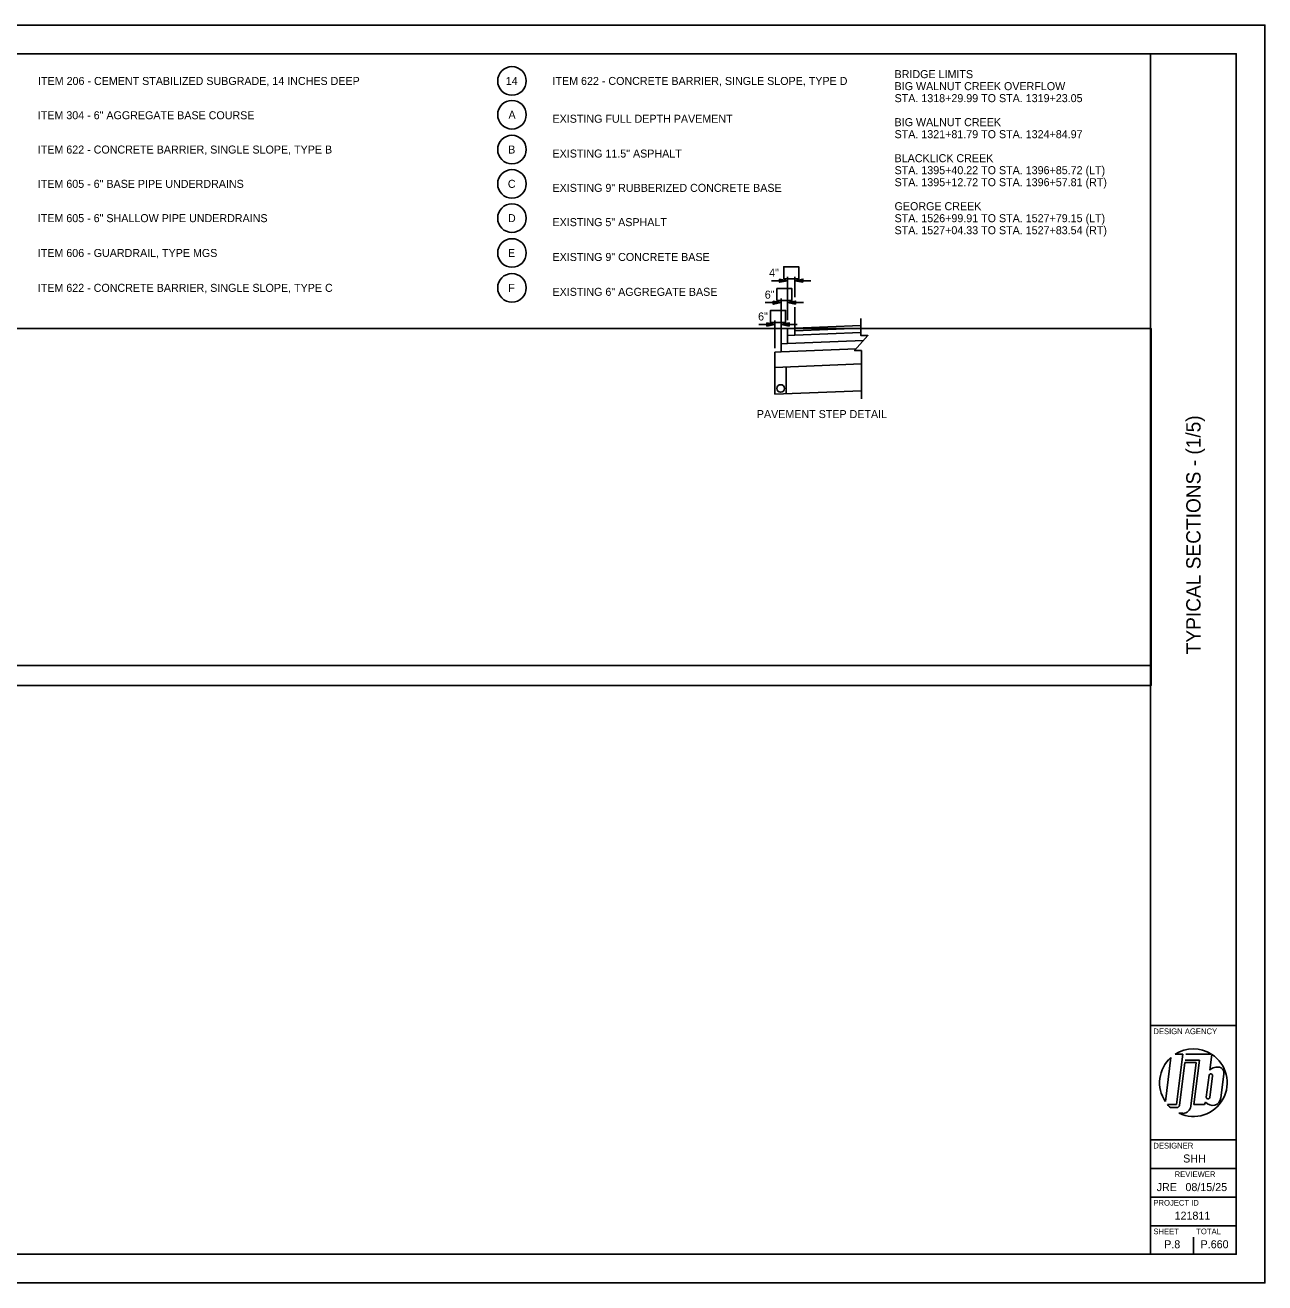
# Model space of a CAD drawing. Extents: x -5.4 to 34, y 0 to 22.
# Drawn here: x 12.31 to 34, y 0 to 22 of the extents above; entities that cross this region are included whole.
import ezdxf

# ---------------------------------------------------------------- set-up
doc = ezdxf.new("R2010")
doc.units = 0
for name, color, linetype in [('PV_P_EOP', 7, 'Continuous'), ('PV_P_Shoulder', 7, 'Continuous'), ('SH_Border', 7, 'Continuous'), ('SH_Cut_Line', 7, 'Continuous'), ('SH_Data', 7, 'Continuous'), ('SH_Text', 7, 'Continuous')]:
    doc.layers.add(name, color=color, linetype=linetype)

msp = doc.modelspace()

# ---------------------------------------------------------------- linework, layer by layer
at = {"layer": 'PV_P_EOP'}
for p, q in [((25.649, 16.854), (25.649, 17.6)), ((25.777, 17.239), (25.777, 17.6)), ((25.369, 17.53), (25.649, 17.53)), ((26.057, 17.53), (25.777, 17.53)), ((25.538, 16.496), (25.538, 17.216)), ((25.649, 16.842), (25.649, 17.216)), ((25.258, 17.146), (25.538, 17.146)), ((25.929, 17.146), (25.649, 17.146)), ((25.777, 16.647), (25.777, 17.068)), ((25.148, 16.764), (25.428, 16.764)), ((25.428, 16.35), (25.428, 16.834)), ((25.538, 16.354), (25.538, 16.834)), ((25.818, 16.764), (25.538, 16.764)), ((25.777, 16.702), (26.932, 16.748)), ((25.649, 16.5), (25.649, 16.695)), ((25.649, 16.642), (25.649, 16.677)), ((25.649, 16.572), (25.777, 16.577)), ((25.649, 16.572), (25.649, 16.43)), ((25.777, 16.702), (25.777, 16.577)), ((25.777, 16.652), (26.932, 16.698)), ((25.777, 16.577), (26.933, 16.623)), ((25.428, 16.28), (25.538, 16.284)), ((25.538, 16.426), (25.649, 16.43)), ((25.538, 16.426), (25.538, 16.284)), ((26.849, 16.336), (25.538, 16.284)), ((25.649, 16.43), (26.977, 16.483)), ((25.428, 16.28), (25.427, 15.546)), ((25.427, 16.013), (26.941, 16.073)), ((25.427, 16.013), (25.427, 15.546)), ((25.627, 16.021), (25.627, 15.554)), ((25.427, 15.546), (26.941, 15.606))]:
    msp.add_line(p, q, dxfattribs=at)
for points in [[(25.582, 17.565), (25.844, 17.565), (25.844, 17.775), (25.582, 17.775)], [(25.462, 17.181), (25.725, 17.181), (25.725, 17.391), (25.462, 17.391)], [(25.509, 17.558), (25.649, 17.53), (25.509, 17.502)], [(25.917, 17.502), (25.777, 17.53), (25.917, 17.558)], [(25.398, 17.174), (25.538, 17.146), (25.398, 17.118)], [(25.789, 17.118), (25.649, 17.146), (25.789, 17.174)], [(25.352, 16.799), (25.614, 16.799), (25.614, 17.009), (25.352, 17.009)], [(25.288, 16.792), (25.428, 16.764), (25.288, 16.736)], [(25.678, 16.736), (25.538, 16.764), (25.678, 16.792)]]:
    msp.add_lwpolyline(points, close=True, dxfattribs=at)
msp.add_circle((25.529, 15.645), 0.066, dxfattribs=at)
at = {"layer": 'PV_P_Shoulder'}
for points in [[(1.5, 16.691), (32.012, 16.691), (32.012, 10.45), (1.5, 10.45)], [(1.72, 10.799), (32, 10.799), (32, 0.5), (1.72, 0.5)]]:
    msp.add_lwpolyline(points, close=True, dxfattribs=at)
at = {"layer": 'SH_Border'}
for p, q in [((32, 0.5), (32, 21.5)), ((32, 4.5), (33.5, 4.5)), ((32, 2.5), (33.5, 2.5)), ((32, 2), (33.5, 2)), ((32, 1.5), (33.5, 1.5)), ((32, 1), (33.5, 1))]:
    msp.add_line(p, q, dxfattribs=at)
msp.add_lwpolyline([(1.5, 21.5), (33.5, 21.5), (33.5, 0.5), (1.5, 0.5)], close=True, dxfattribs=at)
at = {"layer": 'SH_Cut_Line'}
msp.add_lwpolyline([(0, 0), (34, 0), (34, 22), (0, 22)], close=True, dxfattribs=at)
at = {"layer": 'SH_Data'}
for p, q in [((32.432, 3.998), (32.567, 3.998)), ((32.567, 3.998), (32.456, 3.118)), ((32.617, 4), (33.065, 4)), ((33.07, 3.996), (33.036, 3.72)), ((32.356, 3.94), (32.259, 3.171)), ((32.504, 3.104), (32.599, 3.855)), ((32.599, 3.855), (32.801, 3.855)), ((32.857, 3.896), (32.604, 3.896)), ((32.801, 3.855), (32.704, 3.089)), ((32.758, 3.118), (32.857, 3.896)), ((33.024, 3.631), (32.976, 3.25)), ((33.036, 3.243), (33.084, 3.624)), ((33.283, 3.648), (33.231, 3.237)), ((32.75, 3.5), (32.75, 3.5)), ((32.456, 3.118), (32.299, 3.118)), ((32.947, 3.118), (32.758, 3.118)), ((32.964, 3.161), (32.947, 3.118)), ((32.347, 3.068), (32.463, 3.068)), ((32.565, 2.966), (32.498, 2.966)), ((32.375, 0.675), (32.375, 0.675)), ((32.75, 0.5), (32.75, 0.8))]:
    msp.add_line(p, q, dxfattribs=at)
for centre, radius, start, end in [((32.75, 3.5), 0.591, 57.726, 122.5688), ((32.75, 3.5), 0.591, 244.7646, 57.1575), ((32.75, 3.5), 0.591, 131.8253, 213.7822), ((33.17, 3.586), 0.19, 105.9444, 135.0487), ((33.164, 3.6), 0.175, 66.6782, 105.4185), ((33.177, 3.669), 0.108, 349.2072, 58.7163), ((33.054, 3.628), 0.0301, 352.3298, 173.2777), ((32.75, 3.5), 0.591, 220.2786, 227.0158), ((32.463, 3.109), 0.0417, 270, 352.8038), ((32.565, 3.106), 0.141, 270, 352.8038), ((33.082, 3.255), 0.151, 218.6264, 353.0883), ((33.006, 3.246), 0.0301, 172.3335, 353.274)]:
    msp.add_arc(centre, radius, start, end, dxfattribs=at)
at = {"layer": 'SH_Text'}
msp.add_lwpolyline([(26.932, 16.871), (26.933, 16.571), (27.055, 16.571), (26.823, 16.307), (26.941, 16.308), (26.941, 15.465)], dxfattribs=at)
for centre in [(20.828, 21.024), (20.828, 20.433), (20.828, 19.824), (20.828, 19.224), (20.828, 18.624), (20.828, 18.015), (20.828, 17.405)]:
    msp.add_circle(centre, 0.25, dxfattribs=at)

# ---------------------------------------------------------------- texts
at = {"layer": 'PV_P_EOP'}
for s, p in [('4"', (25.327, 17.6)), ('6"', (25.251, 17.216)), ('6"', (25.134, 16.834)), ('PAVEMENT STEP DETAIL', (25.112, 15.127))]:
    msp.add_text(s, height=0.14, dxfattribs=at).set_placement(p)
at = {"layer": 'SH_Data'}
msp.add_text('TYPICAL SECTIONS - (1/5)', height=0.25, rotation=90, dxfattribs=at).set_placement((32.875, 10.995))
for s, height, p in [('DESIGN AGENCY', 0.1, (32.05, 4.35)), ('DESIGNER', 0.1, (32.05, 2.35)), ('SHH', 0.14, (32.571, 2.105)), ('REVIEWER', 0.1, (32.422, 1.85)), ('JRE', 0.14, (32.107, 1.605)), ('08/15/25', 0.14, (32.611, 1.605)), ('PROJECT ID', 0.1, (32.05, 1.35)), ('121811', 0.14, (32.421, 1.105)), ('SHEET', 0.1, (32.05, 0.85)), ('TOTAL', 0.1, (32.8, 0.85)), ('P.8', 0.14, (32.239, 0.605)), ('P.660', 0.14, (32.876, 0.605))]:
    msp.add_text(s, height=height, dxfattribs=at).set_placement(p)
at = {"layer": 'SH_Text'}
for s, p in [('BRIDGE LIMITS', (27.522, 21.073)), ('14', (20.72, 20.954)), ('ITEM 622 - CONCRETE BARRIER, SINGLE SLOPE, TYPE D', (21.537, 20.954)), ('BIG WALNUT CREEK OVERFLOW', (27.522, 20.863)), ('STA. 1318+29.99 TO STA. 1319+23.05', (27.522, 20.653)), ('A', (20.767, 20.363)), ('EXISTING FULL DEPTH PAVEMENT', (21.537, 20.293)), ('BIG WALNUT CREEK', (27.522, 20.233)), ('STA. 1321+81.79 TO STA. 1324+84.97', (27.522, 20.023)), ('B', (20.762, 19.754)), ('EXISTING 11.5" ASPHALT', (21.537, 19.684)), ('BLACKLICK CREEK', (27.522, 19.603)), ('STA. 1395+40.22 TO STA. 1396+85.72 (LT)', (27.522, 19.393)), ('C', (20.756, 19.154)), ('EXISTING 9" RUBBERIZED CONCRETE BASE', (21.537, 19.084)), ('STA. 1395+12.72 TO STA. 1396+57.81 (RT)', (27.522, 19.183)), ('GEORGE CREEK', (27.522, 18.763)), ('STA. 1526+99.91 TO STA. 1527+79.15 (LT)', (27.522, 18.553)), ('D', (20.758, 18.554)), ('EXISTING 5" ASPHALT', (21.537, 18.484)), ('STA. 1527+04.33 TO STA. 1527+83.54 (RT)', (27.522, 18.343)), ('ITEM 606 - GUARDRAIL, TYPE MGS', (12.532, 17.945)), ('E', (20.758, 17.945)), ('EXISTING 9" CONCRETE BASE', (21.537, 17.875)), ('F', (20.763, 17.335)), ('EXISTING 6" AGGREGATE BASE', (21.537, 17.265))]:
    msp.add_text(s, height=0.14, dxfattribs=at).set_placement(p)
for s, p in [('ITEM 206 - CEMENT STABILIZED SUBGRADE, 14 INCHES DEEP', (12.537, 20.954)), ('ITEM 304 - 6" AGGREGATE BASE COURSE', (12.532, 20.354)), ('ITEM 622 - CONCRETE BARRIER, SINGLE SLOPE, TYPE B', (12.532, 19.754)), ('ITEM 605 - 6" BASE PIPE UNDERDRAINS', (12.532, 19.154)), ('ITEM 605 - 6" SHALLOW PIPE UNDERDRAINS', (12.532, 18.554)), ('ITEM 622 - CONCRETE BARRIER, SINGLE SLOPE, TYPE C', (12.532, 17.335))]:
    msp.add_text(s, height=0.14, rotation=359.9974, dxfattribs=at).set_placement(p)

doc.saveas('drawing.dxf')
